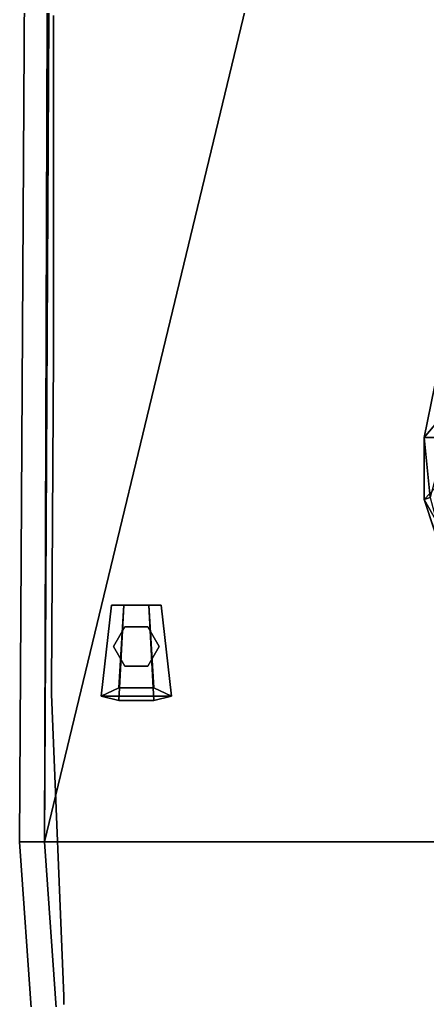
# Model space of a CAD drawing. Header units: millimetres. Extents: x -2.9 to 3, y -19.2 to 25.1.
# Drawn here: x -2.934 to -0.964, y -8.38 to -3.64 of the extents above; entities that cross this region are included whole.
import ezdxf

# ---------------------------------------------------------------- set-up
doc = ezdxf.new("R2010")
doc.units = ezdxf.units.MM
doc.layers.add('railings', color=6, linetype='Continuous')
doc.layers.add('turret', color=2, linetype='Continuous')

msp = doc.modelspace()

# ---------------------------------------------------------------- linework, layer by layer
for points in [[(-2.773324807742688, 0.3613646800000048, 0.5200000000000009), (-2.813824425299998, -7.613738297499996, 0.5000000000000098), (-2.933824425299998, -7.613738297499996, 0.5000000000000098), (-2.888198453952074, 0.3613646800000048, 0.5199999999999526)], [(-2.933824425299998, -7.613738297499996, 0.5000000000000098), (-2.933824425299998, -7.613738297499996, 0.7100000000000094), (-2.888198453952075, 0.3613646800000048, 0.7300000000000004), (-2.888198453952074, 0.3613646800000048, 0.5199999999999526)], [(-2.888198453952075, 0.3613646800000048, 0.7300000000000004), (-2.933824425299998, -7.613738297499996, 0.7100000000000094), (-2.813824425299998, -7.613738297499996, 0.7100000000000097), (-2.771808562255323, 0.3613646800000048, 0.7300000000000011)], [(-1.400897238047759e-16, -7.613738297499996, -1.643957185650002), (-2.813824425299998, -7.613738297499996, -1.550728063125), (-2.788398300974997, 0.3613646800000048, -1.567678812674998), (-1.400897238047751e-16, 0.3613646800000048, -1.643957185649995)], [(-2.773324807742688, 0.3613646800000048, 0.5200000000000009), (-2.788398300974997, 0.3613646800000048, -1.567678812674998), (-2.813824425299998, -7.613738297499996, -1.550728063125), (-2.813824425299998, -7.613738297499996, 0.5000000000000098)], [(-1.18, -0.8399999999999999, 0.7800000000000047), (-2.771447551424998, 0.3613646800000048, 0.7800000000000011), (-2.813824425299998, -7.613738297499996, 0.779999999999994)], [(-2.771447551424998, 0.3613646800000048, 0.7800000000000011), (-2.771808562255323, 0.3613646800000048, 0.7300000000000013), (-2.813824425299998, -7.613738297499996, 0.7100000000000097), (-2.813824425299998, -7.613738297499996, 0.779999999999994)], [(1.18, -0.8399999999999999, 0.7800000000000047), (-1.18, -0.8399999999999999, 0.7800000000000047), (-2.813824425299998, -7.613738297499996, 0.779999999999994), (2.813824425299998, -7.613738297499996, 0.779999999999994)], [(-2.43, -6.469999999999999, 1.253923048454132), (-2.49, -6.469999999999999, 1.149999999999999), (-2.54, -6.909999999999998, 1.149999999999999), (-2.455, -6.93, 1.297224318643354)], [(-2.49, -6.469999999999999, 1.149999999999999), (-2.43, -6.469999999999999, 1.046076951545867), (-2.455, -6.869999999999999, 1.002775681356645), (-2.54, -6.909999999999998, 1.149999999999999)], [(-2.31, -6.469999999999999, 1.046076951545867), (-2.43, -6.469999999999999, 1.046076951545867), (-2.49, -6.469999999999999, 1.149999999999999), (-2.25, -6.469999999999999, 1.149999999999999)], [(-2.25, -6.469999999999999, 1.149999999999999), (-2.49, -6.469999999999999, 1.149999999999999), (-2.43, -6.469999999999999, 1.253923048454132), (-2.31, -6.469999999999999, 1.253923048454132)], [(-2.31, -6.469999999999999, 1.253923048454132), (-2.43, -6.469999999999999, 1.253923048454132), (-2.455, -6.93, 1.297224318643354), (-2.285, -6.93, 1.297224318643354)], [(-2.43, -6.469999999999999, 1.046076951545867), (-2.31, -6.469999999999999, 1.046076951545867), (-2.285, -6.869999999999999, 1.002775681356645), (-2.455, -6.869999999999999, 1.002775681356645)], [(-2.25, -6.469999999999999, 1.149999999999999), (-2.31, -6.469999999999999, 1.253923048454132), (-2.285, -6.93, 1.297224318643354), (-2.2, -6.909999999999998, 1.149999999999999)], [(-2.31, -6.469999999999999, 1.046076951545867), (-2.25, -6.469999999999999, 1.149999999999999), (-2.2, -6.909999999999998, 1.149999999999999), (-2.285, -6.869999999999999, 1.002775681356645)], [(-2.425, -6.574737205583711, 0.78), (-2.48, -6.67, 0.78), (-2.48, -6.67, 1.11), (-2.425, -6.574737205583711, 1.04)], [(-2.315, -6.574737205583713, 0.78), (-2.425, -6.574737205583711, 0.78), (-2.425, -6.574737205583711, 1.04), (-2.315, -6.574737205583713, 1.04)], [(-2.26, -6.67, 0.78), (-2.315, -6.574737205583713, 0.78), (-2.315, -6.574737205583713, 1.04), (-2.26, -6.67, 1.11)], [(-2.48, -6.67, 0.78), (-2.425, -6.765262794416287, 0.78), (-2.425, -6.765262794416287, 1.02), (-2.48, -6.67, 1.11)], [(-2.315, -6.765262794416289, 0.78), (-2.26, -6.67, 0.78), (-2.26, -6.67, 1.11), (-2.315, -6.765262794416289, 1.02)], [(-2.425, -6.765262794416287, 0.78), (-2.315, -6.765262794416289, 0.78), (-2.315, -6.765262794416289, 1.02), (-2.425, -6.765262794416287, 1.02)], [(-2.2, -6.909999999999998, 1.149999999999999), (-2.54, -6.909999999999998, 1.149999999999999), (-2.455, -6.869999999999999, 1.002775681356645), (-2.285, -6.869999999999999, 1.002775681356645)], [(-2.285, -6.93, 1.297224318643354), (-2.455, -6.93, 1.297224318643354), (-2.54, -6.909999999999998, 1.149999999999999), (-2.2, -6.909999999999998, 1.149999999999999)], [(-2.874496801875, -8.461275775, 0.4999999999999877), (-2.874496801875, -8.461275775, 0.7099999999999873), (-2.933824425299998, -7.613738297499996, 0.7099999999999798), (-2.933824425299998, -7.613738297499996, 0.4999999999999801)], [(-2.933824425299998, -7.613738297499996, 0.7099999999999798), (-2.874496801875, -8.461275775, 0.7099999999999873), (-2.754496801875, -8.461275775, 0.7099999999999871), (-2.813824425299998, -7.613738297499996, 0.7099999999999801)], [(-2.813824425299998, -7.613738297499996, 0.4999999999999801), (-2.754496801875, -8.461275775, 0.4999999999999871), (-2.874496801875, -8.461275775, 0.4999999999999877), (-2.933824425299998, -7.613738297499996, 0.4999999999999801)], [(-2.813824425299998, -7.613738297499996, 0.5000000000000098), (-2.813824425299998, -7.613738297499996, -1.550728063125), (-2.754496801875, -8.461275775, -1.423597441500007), (-2.754496801874995, -8.461275775000072, 0.4999999999999871)], [(-1.400897238047767e-16, -8.461275775, -1.643957185650009), (-2.754496801875, -8.461275775, -1.423597441500007), (-2.813824425299998, -7.613738297499996, -1.550728063125), (-1.400897238047767e-16, -7.613738297499996, -1.643957185650009)], [(2.813824425299998, -7.613738297499996, 0.779999999999994), (-2.813824425299998, -7.613738297499996, 0.779999999999994), (-2.754496801875, -8.461275775, 0.779999999999994), (2.754496801875, -8.461275775, 0.7799999999999869)], [(-2.813824425299998, -7.613738297499996, 0.779999999999994), (-2.813824425299998, -7.613738297499996, 0.7100000000000097), (-2.754496801874995, -8.461275775000072, 0.7099999999999871), (-2.753940546907359, -8.461275775, 0.7799999999999869)]]:
    msp.add_3dface(points)
at = {"layer": 'railings'}
for points in [[(-2.77, -3.62, 1.61), (-2.77, -3.66, 1.61), (-2.77, -3.66, 0.7800000000000002), (-2.77, -3.620000000000001, 0.7800000000000002)], [(-2.77, -3.620000000000001, 0.7800000000000002), (-2.77, -3.66, 0.7800000000000002), (-2.77, -3.66, 1.61), (-2.77, -3.62, 1.61)], [(-2.77, -5.22, 1.570000000000001), (-2.77, -5.22, 1.61), (-2.77, -3.66, 1.61), (-2.77, -3.66, 1.570000000000001)], [(-2.77, -3.66, 1.570000000000001), (-2.77, -3.66, 1.61), (-2.77, -5.22, 1.61), (-2.77, -5.22, 1.570000000000001)], [(-2.77, -3.66, 1.100000000000001), (-2.77, -3.66, 1.14), (-2.77, -5.22, 1.14), (-2.77, -5.22, 1.100000000000001)], [(-2.77, -5.22, 1.100000000000001), (-2.77, -5.22, 1.14), (-2.77, -3.66, 1.14), (-2.77, -3.66, 1.100000000000001)], [(-2.78, -6.86, 1.570000000000001), (-2.78, -6.86, 1.61), (-2.77, -5.26, 1.61), (-2.77, -5.26, 1.570000000000001)], [(-2.77, -5.26, 1.570000000000001), (-2.77, -5.26, 1.61), (-2.78, -6.86, 1.61), (-2.78, -6.86, 1.570000000000001)], [(-2.77, -5.26, 1.100000000000001), (-2.77, -5.26, 1.14), (-2.78, -6.86, 1.14), (-2.78, -6.86, 1.100000000000001)], [(-2.78, -6.86, 1.100000000000001), (-2.78, -6.86, 1.14), (-2.77, -5.26, 1.14), (-2.77, -5.26, 1.100000000000001)], [(-2.77, -5.220000000000001, 0.7800000000000002), (-2.77, -5.26, 0.7800000000000002), (-2.77, -5.26, 1.61), (-2.77, -5.22, 1.61)], [(-2.77, -5.22, 1.61), (-2.77, -5.26, 1.61), (-2.77, -5.26, 0.7800000000000002), (-2.77, -5.220000000000001, 0.7800000000000002)], [(-2.78, -6.860000000000001, 0.7800000000000002), (-2.78, -6.9, 0.7800000000000002), (-2.78, -6.9, 1.61), (-2.78, -6.86, 1.61)], [(-2.78, -6.86, 1.61), (-2.78, -6.9, 1.61), (-2.78, -6.9, 0.7800000000000002), (-2.78, -6.860000000000001, 0.7800000000000002)], [(-2.78, -6.9, 1.570000000000001), (-2.78, -6.9, 1.61), (-2.72, -8.36, 1.61), (-2.72, -8.36, 1.570000000000001)], [(-2.72, -8.36, 1.570000000000001), (-2.72, -8.36, 1.61), (-2.78, -6.9, 1.61), (-2.78, -6.9, 1.570000000000001)], [(-2.72, -8.36, 1.100000000000001), (-2.72, -8.36, 1.14), (-2.78, -6.9, 1.14), (-2.78, -6.9, 1.100000000000001)], [(-2.78, -6.9, 1.100000000000001), (-2.78, -6.9, 1.14), (-2.72, -8.36, 1.14), (-2.72, -8.36, 1.100000000000001)], [(-2.72, -8.36, 1.61), (-2.72, -8.399999999999999, 1.61), (-2.72, -8.399999999999999, 0.7800000000000002), (-2.72, -8.36, 0.7800000000000002)], [(-2.72, -8.36, 0.7800000000000002), (-2.72, -8.399999999999999, 0.7800000000000002), (-2.72, -8.399999999999999, 1.61), (-2.72, -8.36, 1.61)]]:
    msp.add_3dface(points, dxfattribs=at)
at = {"layer": 'turret'}
for points in [[(-0.9800000000000003, -5.660000000000001, 1.440000000000005), (-0.8799999999999989, -5.170000000000001, 1.440000000000005), (-0.8799999999999989, -5.170000000000001, 1.280000000000005), (-0.9800000000000003, -5.660000000000001, 1.280000000000005)], [(-0.8099999999999999, -5.660000000000001, 1.939999999999998), (-0.8099999999999999, -5.660000000000001, 1.939999999999998), (-0.8799999999999989, -5.170000000000001, 1.440000000000005), (-0.9800000000000003, -5.660000000000001, 1.440000000000005)], [(-0.8227241335952168, -5.475000000000001, 1.210000000000001), (-0.9800000000000003, -5.660000000000001, 1.280000000000005), (-0.8799999999999996, -5.17, 1.280000000000005)], [(-0.8227241335952168, -5.475000000000001, 1.210000000000001), (-0.95, -5.95, 1.210000000000001), (-0.9799999999999988, -5.659999999999994, 1.280000000000005)], [(-0.9800000000000004, -5.96, 1.440000000000005), (-0.9800000000000003, -5.660000000000001, 1.440000000000005), (-0.9800000000000003, -5.660000000000001, 1.280000000000005), (-0.9800000000000004, -5.96, 1.280000000000005)], [(-0.81, -5.780000000000001, 1.939999999999998), (-0.8099999999999999, -5.660000000000001, 1.939999999999998), (-0.9800000000000003, -5.660000000000001, 1.440000000000005), (-0.9800000000000004, -5.96, 1.440000000000005)], [(-0.979999999999998, -5.660000000000001, 1.280000000000005), (-0.95, -5.95, 1.210000000000001), (-0.9799999999999944, -5.959999999999976, 1.279999999999994)], [(-0.9800000000000004, -5.96, 1.440000000000005), (-0.6400000000000007, -6.99, 1.440000000000005), (-0.61, -6.53, 1.939999999999998), (-0.81, -5.780000000000001, 1.939999999999998)], [(-0.9799999999999944, -5.959999999999976, 1.279999999999994), (-0.95, -5.95, 1.210000000000001), (-0.8227241335952167, -6.425, 1.210000000000001)], [(-0.9800000000000004, -5.96, 1.280000000000005), (-0.6400000000000006, -6.56, 1.280000000000005), (-0.6400000000000007, -6.99, 1.440000000000005), (-0.9800000000000004, -5.96, 1.440000000000005)], [(-0.8227241335952167, -6.425, 1.210000000000001), (-0.6400000000000006, -6.56, 1.280000000000005), (-0.9800000000000023, -5.95999999999998, 1.279999999999998)]]:
    msp.add_3dface(points, dxfattribs=at)

doc.saveas('drawing.dxf')
